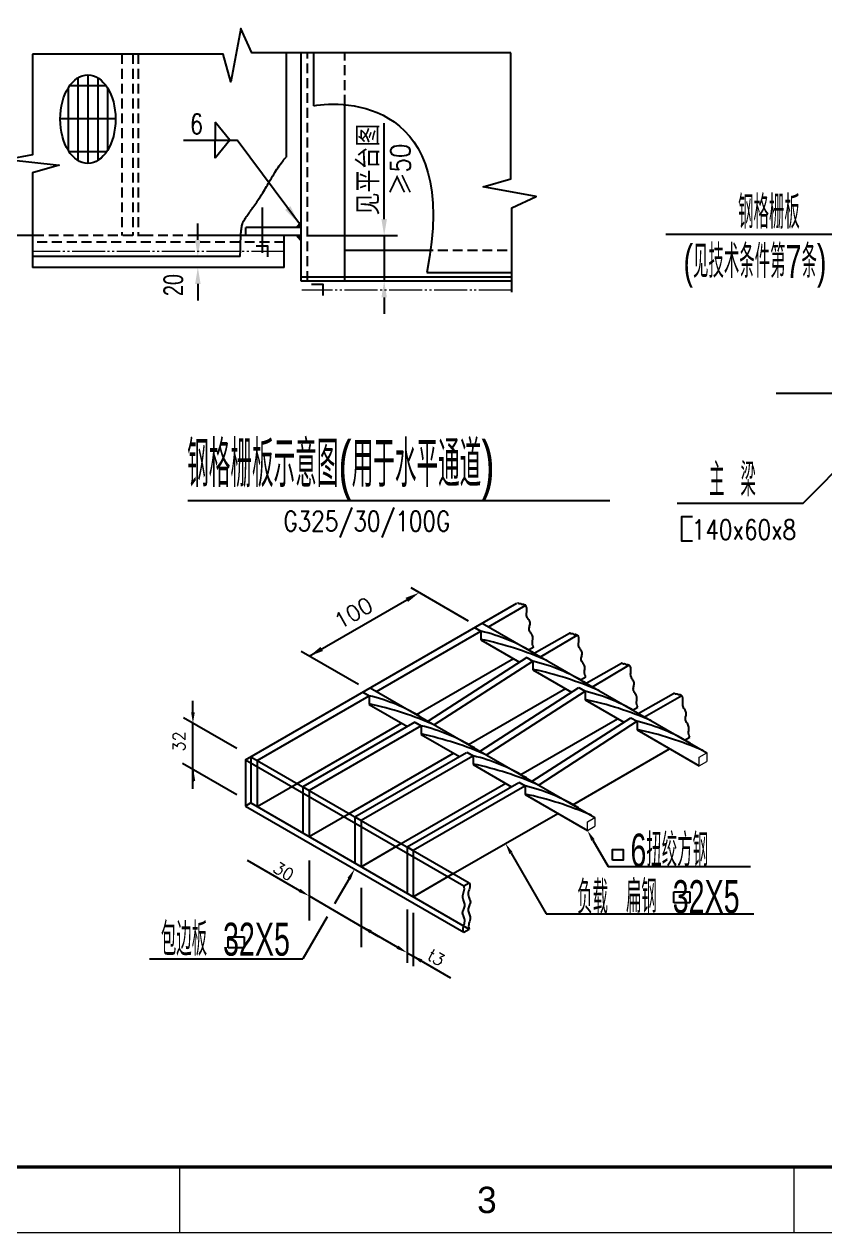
# Model space of a CAD drawing. Extents: x 148 to 221443, y -36682 to 6758.
# Drawn here: x 47564 to 49994, y -36458 to -32790 of the extents above; entities that cross this region are included whole.
import ezdxf
from ezdxf.enums import TextEntityAlignment as Align

# ---------------------------------------------------------------- set-up
doc = ezdxf.new("R2010")
doc.units = 0
doc.header["$LTSCALE"] = 10
doc.header["$MEASUREMENT"] = 0
for name, pattern in [('CENTERX2', [4, 2.5, -0.5, 0.5, -0.5]), ('HIDDENX2', [0.75, 0.5, -0.25]), ('PHANTOMS6', [13.6, 10, -0.8, 0.6, -0.8, 0.6, -0.8])]:
    doc.linetypes.add(name, pattern=pattern)
for name, color, linetype in [('2', 4, 'Continuous'), ('3', 255, 'Continuous'), ('9', 6, 'Continuous'), ('CENTER', 1, 'CENTERX2'), ('DIM', 4, 'Continuous')]:
    doc.layers.add(name, color=color, linetype=linetype)
doc.layers.add('2（细实线）', color=3, linetype='Continuous', lineweight=20)
doc.layers.add('图框层', color=7, linetype='Continuous', lineweight=15)
doc.styles.add('HZ', font='ROMS.SHX', dxfattribs={"width": 0.75, "bigfont": 'GBCBIG.SHX'})
doc.styles.add('SIMPLEX', font='simplex.shx')
doc.styles.get("Standard").update_dxf_attribs({"font": 'wison_e.shx', "width": 0.75, "bigfont": 'wison_c.shx'})
doc.styles.add('XW', font='ROMANS.shx', dxfattribs={"width": 0.85})
doc.dimstyles.new('DIM1', dxfattribs={"dimscale": 20, "dimtxt": 3, "dimasz": 2.5, "dimexe": 2, "dimexo": 0, "dimgap": 1, "dimtad": 0, "dimdec": 0, "dimzin": 0, "dimdsep": 46, "dimtxsty": 'Standard', "dimcen": 2, "dimclrd": 3, "dimclre": 3, "dimclrt": 3, "dimadec": 0, "dimazin": 0, "dimtfac": 0.666667, "dimtdec": 0, "dimtofl": 0, "dimtmove": 2, "dimatfit": 1, "dimfxl": 2, "dimtvp": 1.333333, "dimtolj": 1, "dimtzin": 0, "dimarcsym": 0})

# ---------------------------------------------------------------- blocks, each defined once
blk = doc.blocks.new('*D1919')
at = {"layer": 'Defpoints', "color": 0}
for p in [(47107.6, -30985.1), (47384.7, -33431.6), (47589.3, -33431.6)]:
    blk.add_point(p, dxfattribs=at)
at = {"layer": 'DIM', "color": 3, "lineweight": -2}
for p, q in [((47107.6, -30985.1), (47424.7, -30985.1)), ((47384.7, -31035.1), (47384.7, -33381.6)), ((47589.3, -33431.6), (47344.7, -33431.6))]:
    blk.add_line(p, q, dxfattribs=at)
at = {"layer": 'DIM', "color": 3}
for points in [[(47393, -31035.1), (47376.4, -31035.1), (47384.7, -30985.1)], [(47376.4, -33381.6), (47393, -33381.6), (47384.7, -33431.6)]]:
    blk.add_solid(points, dxfattribs=at)
at = {"layer": 'DIM', "color": 3, "insert": (47309.9, -32079), "char_height": 60, "attachment_point": 5, "rotation": 90}
blk.add_mtext('\\A1;600  1200', dxfattribs=at)
blk = doc.blocks.new('*D1942')
at = {"layer": 'Defpoints', "color": 0}
for p in [(48091.1, -33495), (48091.1, -33495), (48173.4, -33528.3)]:
    blk.add_point(p, dxfattribs=at)
at = {"layer": 'DIM', "color": 3, "lineweight": -2}
for p, q in [((48091.1, -33445), (48091.1, -33395)), ((48091.1, -33495), (48051.1, -33495)), ((48173.4, -33528.3), (48051.1, -33528.3)), ((48091.1, -33578.3), (48091.1, -33628.3))]:
    blk.add_line(p, q, dxfattribs=at)
at = {"layer": 'DIM', "color": 3}
for points in [[(48082.8, -33445), (48099.4, -33445), (48091.1, -33495)], [(48099.4, -33578.3), (48082.8, -33578.3), (48091.1, -33528.3)]]:
    blk.add_solid(points, dxfattribs=at)
at = {"layer": 'DIM', "color": 3, "insert": (48016.9, -33581.8), "char_height": 60, "attachment_point": 5, "rotation": 90}
blk.add_mtext('\\A1;20', dxfattribs=at)
blk = doc.blocks.new('a2')
for p, q in [((15522.42, 9706.74), (15522.42, 9716.74)), ((15615.59, 9706.74), (15615.59, 9716.74))]:
    blk.add_line(p, q)
at = {"layer": '图框层', "ltscale": 10}
blk.add_lwpolyline([(15311.09, 10126.74), (15905.09, 10126.74), (15905.09, 9706.74), (15311.09, 9706.74)], close=True, dxfattribs=at)
at = {"layer": '图框层', "ltscale": 10, "const_width": 0.5}
blk.add_lwpolyline([(15336.09, 10116.74), (15895.09, 10116.74), (15895.09, 9716.74), (15336.09, 9716.74)], close=True, dxfattribs=at)
at = {"style": 'HZ'}
blk.add_text('3', height=4, dxfattribs=at).set_placement((15569, 9711.74), align=Align.MIDDLE)

msp = doc.modelspace()

# ---------------------------------------------------------------- hatches: boundary and pattern name
h = msp.add_hatch()
h.set_pattern_fill('ANSI37', color=256, scale=16.666667, style=0)
h.set_pattern_definition([(225, (48947.2207, -25575.0857), (1.4731391, -1.4731391), []), (315, (48947.2207, -25575.0857), (1.4731391, 1.4731391), [])])
h.paths.add_polyline_path([(48403.4832, -33446.8365), (48403.4832, -33431.6334), (48390.7743, -33431.6334)])
h.paths.add_polyline_path([(48390.7743, -33406.6334), (48403.4832, -33406.6334), (48403.4832, -33391.188)])

# ---------------------------------------------------------------- linework, layer by layer
for p, q in [((48358.863, -32877.4312), (48358.863, -33193.5499)), ((48403.4832, -32877.4312), (48403.4832, -33569.0857)), ((48443.4832, -33037.3551), (48443.4832, -32877.4312)), ((48536.8165, -33475.7524), (48536.8165, -33034.8995)), ((48236.8165, -33431.6334), (48236.8165, -33406.6334)), ((48300.1499, -33406.6334), (48236.8165, -33406.6334)), ((48383.4832, -33406.6334), (48300.1499, -33406.6334)), ((48403.4832, -33406.6334), (48383.4832, -33406.6334)), ((48390.7743, -33406.6334), (48403.4832, -33391.188)), ((48403.4832, -33431.6334), (48221.5884, -33431.6334)), ((48353.4832, -33528.3), (48353.4832, -33431.6334)), ((48403.4832, -33446.8365), (48390.7743, -33431.6334)), ((48536.8165, -33556.5857), (48536.8165, -33475.7524)), ((48536.8165, -33475.7524), (48774.6711, -33475.7524)), ((48219.8846, -33494.9667), (47589.3153, -33494.9667)), ((48353.4832, -33528.3), (47589.3153, -33528.3)), ((48403.4832, -33556.5857), (49043.9969, -33556.5857)), ((48536.8165, -33569.0857), (48536.8165, -33556.5857)), ((48785.9374, -33544.0857), (49043.9969, -33544.0857)), ((48403.4832, -33569.0857), (49043.9969, -33569.0857)), ((48235.5204, -35022.6448), (49059.2668, -34547.0546)), ((48972.8405, -34618.8827), (49086.1494, -34553.4638)), ((48931.0585, -34621.0757), (48950.0503, -34632.0406)), ((48953.8487, -34607.9178), (49635.5933, -35001.5233)), ((48633.2855, -34814.9249), (48950.0503, -34632.0406)), ((48950.0503, -34632.0406), (48950.0503, -34658.3564)), ((48950.0503, -34658.3564), (49067.4674, -34726.1472)), ((49111.8016, -34699.112), (49218.7697, -34638.4832)), ((49130.7934, -34710.0769), (49242.5445, -34644.7245)), ((49094.3879, -34689.0582), (49110.1276, -34679.9708)), ((48754.833, -34885.1003), (49048.8076, -34715.374)), ((49089.0115, -34712.2699), (48789.5655, -34905.1532)), ((49106.7507, -34723.8951), (48808.5573, -34916.1181)), ((49089.0115, -34712.2699), (49108.0033, -34723.2348)), ((49108.0033, -34723.2348), (49108.0033, -34749.5506)), ((49269.7546, -34790.3062), (49376.7226, -34729.6774)), ((49288.7464, -34801.2711), (49398.9369, -34735.721)), ((49108.0033, -34749.5506), (49225.4203, -34817.3414)), ((49252.3408, -34780.2524), (49268.0806, -34771.165)), ((48614.2937, -34803.9599), (49296.0384, -35197.5654)), ((48912.7859, -34976.2945), (49206.7606, -34806.5681)), ((48947.5185, -34996.3473), (49246.9645, -34803.4641)), ((49246.9645, -34803.4641), (49265.9562, -34814.429)), ((48270.9405, -35024.1249), (48610.4954, -34828.0828)), ((48591.5036, -34817.1178), (48610.4954, -34828.0828)), ((48610.4954, -34828.0828), (48610.4954, -34854.3985)), ((48966.5103, -35007.3123), (49265.9562, -34814.429)), ((49265.9562, -34814.429), (49265.9562, -34840.7448)), ((49265.9562, -34840.7448), (49383.3733, -34908.5356)), ((49427.7076, -34881.5004), (49534.6756, -34820.8716)), ((49446.6993, -34892.4653), (49559.2593, -34827.2332)), ((48610.4954, -34854.3985), (48727.1478, -34921.7478)), ((49410.2938, -34871.4465), (49426.0335, -34862.3592)), ((48392.4879, -35094.3003), (48709.2527, -34911.4161)), ((48749.9725, -34908.6099), (48409.9016, -35104.3542)), ((48768.4483, -34919.2769), (48428.8934, -35115.3191)), ((48749.9725, -34908.6099), (48768.4483, -34919.2769)), ((48768.4483, -34919.2769), (48768.4483, -34945.5927)), ((49070.7389, -35067.4887), (49364.7135, -34897.7623)), ((49105.4714, -35087.5415), (49404.9174, -34894.6583)), ((49423.9092, -34905.6232), (49126.1362, -35099.4723)), ((49404.9174, -34894.6583), (49423.9092, -34905.6232)), ((49423.9092, -34905.6232), (49423.9092, -34931.939)), ((48768.4483, -34945.5927), (48885.0515, -35012.9136)), ((49423.9092, -34931.939), (49612.8032, -35040.997)), ((49568.2468, -34962.6407), (49583.9865, -34953.5534)), ((49228.6918, -35158.6829), (49522.6665, -34988.9565)), ((48235.5204, -35022.6448), (48898.0805, -35405.174)), ((48235.5204, -35022.6448), (48235.5204, -35162.9957)), ((48251.9487, -35013.16), (48914.5087, -35395.6892)), ((48550.4408, -35185.4945), (48867.2056, -35002.6103)), ((48567.8546, -35195.5483), (48906.6729, -35000.4644)), ((48925.6647, -35011.4293), (48586.8464, -35206.5133)), ((48907.4095, -34999.5062), (48926.4013, -35010.4711)), ((48926.4013, -35010.4711), (48926.4013, -35036.7869)), ((48926.4013, -35036.7869), (49043.0044, -35104.1078)), ((48708.3938, -35276.6887), (49025.1586, -35093.8045)), ((48725.8076, -35286.7425), (49064.6259, -35091.6586)), ((49083.6177, -35102.6235), (48744.7993, -35297.7074)), ((49065.3625, -35090.7004), (49084.3543, -35101.6653)), ((49084.3543, -35101.6653), (49084.3543, -35127.9811)), ((48409.9016, -35104.3542), (48428.8934, -35115.3191)), ((49084.3543, -35127.9811), (49273.2483, -35237.0391)), ((48235.5204, -35162.9957), (48898.0805, -35545.5249)), ((48567.8546, -35195.5483), (48586.8464, -35206.5133)), ((48866.3468, -35367.8829), (49183.1116, -35184.9986)), ((48725.8076, -35286.7425), (48744.7993, -35297.7074))]:
    msp.add_line(p, q)
at = {"color": 4, "linetype": 'PHANTOMS6', "lineweight": 0}
for p, q in [((48353.4832, -33479.9021), (47589.3153, -33479.9021)), ((49043.9969, -33597.1088), (48406.9342, -33597.1088))]:
    msp.add_line(p, q, dxfattribs=at)
at = {"color": 6, "lineweight": 0}
for p, q in [((49612.8032, -35014.6812), (49635.5933, -35001.5233)), ((49612.8032, -35040.997), (49612.8032, -35014.6812)), ((49612.8032, -35040.997), (49635.5933, -35027.8391)), ((49635.5933, -35001.5233), (49635.5933, -35027.8391)), ((49273.2483, -35210.7233), (49296.0384, -35197.5654)), ((49273.2483, -35237.0391), (49273.2483, -35210.7233)), ((49296.0384, -35197.5654), (49296.0384, -35223.8812)), ((49273.2483, -35237.0391), (49296.0384, -35223.8812))]:
    msp.add_line(p, q, dxfattribs=at)
for points in [[(48303.4832, -33496.5131), (48303.4832, -33463.291), (48268.363, -33463.291)], [(48470.8955, -33613.7199), (48470.8955, -33580.4978), (48435.7753, -33580.4978)]]:
    msp.add_lwpolyline(points)
for centre, radius, start, end in [((48823.1009, -35166.7735), 549.5957, 58.3117847, 76.6448125), ((48737.1859, -35663.7313), 1029.0295, 66.3618151, 78.0616321), ((48981.0538, -35257.9677), 549.5957, 58.3117847, 76.6448125), ((48895.1389, -35754.9255), 1029.0295, 66.3618151, 78.0616321), ((48483.5459, -35362.8157), 549.5957, 58.3117847, 76.6448125), ((49139.0068, -35349.1619), 549.5957, 58.3117847, 76.6448125), ((49053.0918, -35846.1197), 1029.0295, 66.3618151, 78.0616321), ((48397.631, -35859.7734), 1029.0295, 66.3618151, 78.0616321), ((48641.4989, -35454.0098), 549.5957, 58.3117847, 76.6448125), ((49296.9597, -35440.3561), 549.5957, 58.3117847, 76.6448125), ((48555.5839, -35950.9676), 1029.0295, 66.3618151, 78.0616321), ((49211.0448, -35937.3139), 1029.0295, 66.3618151, 78.0616321), ((48799.4518, -35545.204), 549.5957, 58.3117847, 76.6448125), ((48713.5369, -36042.1618), 1029.0295, 66.3618151, 78.0616321), ((48957.4048, -35636.3982), 549.5957, 58.3117847, 76.6448125), ((48871.4899, -36133.356), 1029.0295, 66.3618151, 78.0616321)]:
    msp.add_arc(centre, radius, start, end)
at = {"layer": '2', "color": 7, "linetype": 'Continuous'}
for p, q in [((47727.4476, -32952.5297), (47727.4476, -33203.8458)), ((47757.4476, -32943.6242), (47757.4476, -33212.7514)), ((47787.4476, -32952.5297), (47787.4476, -33203.8458)), ((47697.4476, -32984.1788), (47697.4476, -33172.1968)), ((47702.6783, -32976.2884), (47812.2169, -32976.2884)), ((47817.4476, -32984.1788), (47817.4476, -33172.1968)), ((47673.5976, -33076.2884), (47841.2977, -33076.2884)), ((48187.9089, -33141.6874), (48144.1742, -33087.073)), ((48144.1742, -33087.073), (48144.1742, -33141.6874)), ((48187.9089, -33141.6874), (48144.1742, -33196.3019)), ((48144.1742, -33196.3019), (48144.1742, -33141.6874)), ((47700.0479, -33176.2884), (47814.8474, -33176.2884))]:
    msp.add_line(p, q, dxfattribs=at)
at = {"layer": '2', "color": 3, "linetype": 'Continuous'}
for p, q in [((48656.494, -33331.6334), (48656.494, -33090.0691)), ((48047.7048, -33141.6874), (48210.5801, -33141.6874)), ((48399.3851, -33396.1684), (48210.5801, -33141.6874)), ((48656.494, -33381.6334), (48656.494, -33331.6334)), ((48423.4832, -33431.6334), (48696.494, -33431.6334)), ((48656.494, -33431.6334), (48656.494, -33569.0857)), ((50147.7736, -33428.3858), (49511.5006, -33428.3858)), ((48516.8165, -33569.0857), (48696.494, -33569.0857)), ((48656.494, -33619.0857), (48656.494, -33669.0857)), ((49927.0387, -34245.0072), (50114.7598, -34055.1705)), ((48060.6813, -34235.6598), (49341.0181, -34235.6598)), ((49927.0387, -34245.0072), (49545.8062, -34245.0072)), ((48912.5172, -34601.3937), (48738.7855, -34501.0897)), ((48429.1605, -34707.9791), (48725.1609, -34537.0832)), ((48578.5332, -34794.2194), (48404.8016, -34693.9154)), ((48076.2602, -34878.1316), (48076.2602, -34843.0709)), ((48209.2047, -34988.4817), (48047.6111, -34895.1856)), ((48076.2602, -35110.3742), (48076.2602, -34911.7262)), ((48209.2047, -35128.8326), (48044.7649, -35033.8933)), ((48076.2602, -35052.8236), (48076.2602, -35087.8843)), ((49290.0456, -35266.1329), (49336.4212, -35346.4578)), ((49041.5265, -35305.5346), (49148.0611, -35490.058)), ((48241.1969, -35327.4253), (48399.7996, -35418.9947)), ((48428.8934, -35328.1975), (48428.8934, -35510.2683)), ((49336.4212, -35346.4578), (49767.6429, -35346.4578)), ((48550.0031, -35383.3541), (48505.7706, -35459.9671)), ((48586.8464, -35410.8638), (48586.8464, -35590.731)), ((49535.1257, -35423.2283), (49583.9186, -35423.2283)), ((49535.1257, -35456.5567), (49535.1257, -35423.2283)), ((49583.9186, -35423.2283), (49583.9186, -35456.5567)), ((48428.8934, -35435.5845), (48639.3318, -35558.2624)), ((49583.9186, -35456.5567), (49535.1257, -35456.5567)), ((48483.0774, -35499.2728), (48409.3621, -35626.9515)), ((48725.8076, -35476.4499), (48725.8076, -35638.2814)), ((48744.7993, -35487.4149), (48744.7993, -35649.2463)), ((49148.0611, -35490.058), (49777.7967, -35490.058)), ((48586.8464, -35527.6653), (48696.7138, -35591.0973)), ((48182.7856, -35559.5603), (48231.5786, -35559.5603)), ((48182.7856, -35592.8887), (48182.7856, -35559.5603)), ((48231.5786, -35559.5603), (48231.5786, -35592.8887)), ((48615.3341, -35544.1127), (48637.5507, -35556.9394)), ((48231.5786, -35592.8887), (48182.7856, -35592.8887)), ((48725.8076, -35607.8946), (48744.7993, -35618.8595)), ((47944.2858, -35626.9515), (48409.3621, -35626.9515)), ((48744.7993, -35618.8595), (48857.9904, -35684.2104))]:
    msp.add_line(p, q, dxfattribs=at)
msp.add_lwpolyline([(49591.9729, -34285.052), (49558.5292, -34285.052), (49558.5292, -34357.971), (49591.9729, -34357.971)], dxfattribs=at)
at = {"layer": '2', "color": 3}
msp.add_lwpolyline([(49349.2194, -35326.9092), (49349.2194, -35294.8763), (49381.5709, -35294.8763), (49381.5709, -35326.9092)], close=True, dxfattribs=at)
at = {"layer": '2', "color": 6, "linetype": 'Continuous'}
msp.add_ellipse((47757.4476, -33078.1878), major_axis=(0, -134.5636), ratio=0.623188198, dxfattribs=at)
at = {"layer": '2', "color": 3, "linetype": 'Continuous'}
for points in [[(48371.6658, -33342.0239), (48355.6037, -33353.9407), (48399.3851, -33396.1684)], [(48648.1606, -33381.6334), (48664.8273, -33381.6334), (48656.494, -33431.6334)], [(48648.1606, -33619.0857), (48664.8273, -33619.0857), (48656.494, -33569.0857)], [(48721.5059, -34530.7526), (48728.8159, -34543.4138), (48763.1445, -34515.1533)], [(48463.4891, -34679.7187), (48470.7991, -34692.3798), (48429.1605, -34707.9791)], [(48070.6611, -34878.1316), (48081.8593, -34878.1316), (48076.2602, -34911.7262)], [(48071.9541, -35086.4182), (48083.1523, -35086.4182), (48077.5532, -35052.8236)], [(49285.1966, -35268.9324), (49294.8945, -35263.3333), (49273.2483, -35237.0391)], [(49036.6775, -35308.3341), (49046.3754, -35302.735), (49024.7292, -35276.4408)], [(48545.1542, -35380.5545), (48554.8521, -35386.1536), (48566.8005, -35354.2603)], [(48402.5992, -35414.1457), (48397.0001, -35423.8437), (48428.8934, -35435.792)], [(48618.7397, -35539.6137), (48613.1406, -35549.3116), (48586.8464, -35527.6653)], [(48699.5133, -35586.2483), (48693.9142, -35595.9462), (48725.8076, -35607.8946)], [(48772.2478, -35628.2416), (48766.6487, -35637.9395), (48740.3545, -35616.2932)]]:
    msp.add_solid(points, dxfattribs=at)
at = {"layer": '3', "linetype": 'HIDDENX2', "ltscale": 6}
for p, q in [((47860.1199, -32880.7854), (47860.1199, -33431.6334)), ((47893.4532, -32880.7854), (47893.4532, -33431.6334)), ((47910.1199, -32880.7854), (47910.1199, -33431.6334)), ((48423.4832, -33569.0857), (48423.4832, -32880.0563)), ((48536.8165, -33034.8995), (48536.8165, -32877.4312)), ((47938.4832, -33431.6334), (47589.3153, -33431.6334)), ((48353.4832, -33451.6334), (47589.3153, -33451.6334)), ((48090.4256, -33431.6334), (47938.4832, -33431.6334)), ((48774.6711, -33475.7524), (49043.9969, -33475.7524))]:
    msp.add_line(p, q, dxfattribs=at)
at = {"layer": '3', "ltscale": 6}
for p, q in [((48221.5884, -33431.6334), (48090.4256, -33431.6334)), ((48251.9487, -35013.16), (48251.9487, -35153.5109)), ((48270.9405, -35024.1249), (48270.9405, -35164.4758)), ((48270.9405, -35164.4758), (48392.4879, -35094.3003)), ((48409.9016, -35104.3542), (48409.9016, -35244.705)), ((48428.8934, -35115.3191), (48428.8934, -35255.6699)), ((48251.9487, -35153.5109), (48235.5204, -35162.9957)), ((48251.9487, -35153.5109), (48914.5087, -35536.0401)), ((48428.8934, -35255.6699), (48550.4408, -35185.4945)), ((48567.8546, -35195.5483), (48567.8546, -35335.8992)), ((48586.8464, -35206.5133), (48586.8464, -35346.8641)), ((48586.8464, -35346.8641), (48708.3938, -35276.6887)), ((48725.8076, -35286.7425), (48725.8076, -35427.0934)), ((48744.7993, -35297.7074), (48744.7993, -35438.0583)), ((48744.7993, -35438.0583), (48866.3468, -35367.8829))]:
    msp.add_line(p, q, dxfattribs=at)
at = {"layer": '3', "color": 1}
msp.add_lwpolyline([(49401.6858, -34736.2431), (49400.8394, -34736.293), (49400.0446, -34736.163), (49399.2939, -34735.8982), (49398.5798, -34735.5438), (49397.8948, -34735.145), (49397.2314, -34734.7467), (49396.582, -34734.3943), (49395.9391, -34734.1328), (49395.297, -34733.9945), (49394.658, -34733.9603), (49394.0262, -34733.9981), (49393.4055, -34734.0759), (49392.8001, -34734.1618), (49392.214, -34734.2237), (49391.6513, -34734.2296), (49391.1161, -34734.1475), (49390.6105, -34733.9557), (49390.1286, -34733.6739), (49389.6625, -34733.3321), (49389.2042, -34732.9603), (49388.746, -34732.5884), (49388.2798, -34732.2466), (49387.7979, -34731.9648), (49387.2923, -34731.773), (49386.7571, -34731.6909), (49386.1945, -34731.6968), (49385.6084, -34731.7587), (49385.003, -34731.8446), (49384.3823, -34731.9224), (49383.7504, -34731.9602), (49383.1114, -34731.926), (49382.4694, -34731.7877), (49381.8265, -34731.5262), (49381.1771, -34731.1738), (49380.5136, -34730.7756), (49379.8286, -34730.3767), (49379.1146, -34730.0223), (49378.3639, -34729.7575), (49377.5691, -34729.6275), (49376.7226, -34729.6774)], dxfattribs=at)
at = {"layer": '9', "linetype": 'Continuous'}
for p, q in [((48898.0805, -35405.174), (48914.5087, -35395.6892)), ((48898.0805, -35545.5249), (48914.5087, -35536.0401))]:
    msp.add_line(p, q, dxfattribs=at)
for points in [[(49040.6427, -32877.4312), (48255.2642, -32877.4312), (48221.6989, -32803.6397), (48191.49, -32964.6394), (48167.9942, -32880.7854), (47589.3153, -32880.7854)], [(47589.3153, -32880.7854), (47589.3153, -33186.936), (47513.5407, -33201.1335), (47669.8257, -33217.6975), (47589.3153, -33241.3602), (47589.3153, -33528.3)], [(49043.9969, -33602.9227), (49043.9969, -33347.0549), (49117.7884, -33313.4896), (48956.7887, -33283.2807), (49040.6428, -33259.7849), (49040.6428, -32877.4312)], [(49086.2591, -34553.5875), (49085.4004, -34553.6506), (49084.5915, -34553.5303), (49083.8255, -34553.2726), (49083.0952, -34552.9233), (49082.3939, -34552.5284), (49081.7144, -34552.1338), (49081.0498, -34551.7856), (49080.3932, -34551.5296), (49079.7393, -34551.3986), (49079.09, -34551.3733), (49078.449, -34551.421), (49077.82, -34551.5091), (49077.2065, -34551.6053), (49076.6124, -34551.6767), (49076.0412, -34551.691), (49075.4966, -34551.6155), (49074.9805, -34551.4282), (49074.487, -34551.1492), (49074.0087, -34550.809), (49073.5379, -34550.4383), (49073.0672, -34550.0675), (49072.5889, -34549.7273), (49072.0954, -34549.4483), (49071.5792, -34549.261), (49071.0346, -34549.1855), (49070.4634, -34549.1998), (49069.8693, -34549.2713), (49069.2559, -34549.3674), (49068.6268, -34549.4556), (49067.9858, -34549.5033), (49067.3365, -34549.4779), (49066.6826, -34549.347), (49066.026, -34549.091), (49065.3614, -34548.7427), (49064.682, -34548.3482), (49063.9806, -34547.9533), (49063.2504, -34547.604), (49062.4843, -34547.3462), (49061.6754, -34547.2259), (49060.8167, -34547.289)], [(49110.1276, -34679.9708), (49108.0797, -34676.2817), (49106.9501, -34672.4366), (49106.5199, -34668.4991), (49106.5706, -34664.5326), (49106.8835, -34660.6006), (49107.2398, -34656.7667), (49107.421, -34653.0944), (49107.2084, -34649.6472), (49106.445, -34646.4695), (49105.2215, -34643.5297), (49103.6902, -34640.777), (49102.0034, -34638.1609), (49100.3136, -34635.6304), (49098.773, -34633.1351), (49097.534, -34630.6241), (49096.749, -34628.0468), (49096.5196, -34625.3657), (49096.745, -34622.5968), (49097.2736, -34619.7695), (49097.9538, -34616.9128), (49098.6339, -34614.0561), (49099.1625, -34611.2288), (49099.3879, -34608.4599), (49099.1585, -34605.7788), (49098.3735, -34603.2015), (49097.1345, -34600.6905), (49095.5939, -34598.1952), (49093.9041, -34595.6647), (49092.2173, -34593.0486), (49090.686, -34590.2959), (49089.4625, -34587.3561), (49088.6991, -34584.1784), (49088.4865, -34580.7312), (49088.6677, -34577.0589), (49089.024, -34573.225), (49089.3369, -34569.293), (49089.3876, -34565.3265), (49088.9574, -34561.389), (49087.8278, -34557.5439), (49085.7799, -34553.8548)], [(49244.2121, -34644.7817), (49243.3534, -34644.8448), (49242.5445, -34644.7245), (49241.7784, -34644.4668), (49241.0482, -34644.1175), (49240.3468, -34643.7226), (49239.6674, -34643.328), (49239.0028, -34642.9798), (49238.3462, -34642.7237), (49237.6923, -34642.5928), (49237.043, -34642.5674), (49236.402, -34642.6151), (49235.7729, -34642.7033), (49235.1595, -34642.7994), (49234.5654, -34642.8709), (49233.9942, -34642.8852), (49233.4496, -34642.8097), (49232.9334, -34642.6224), (49232.44, -34642.3434), (49231.9616, -34642.0032), (49231.4909, -34641.6325), (49231.0201, -34641.2617), (49230.5418, -34640.9215), (49230.0484, -34640.6425), (49229.5322, -34640.4552), (49228.9876, -34640.3797), (49228.4164, -34640.394), (49227.8223, -34640.4655), (49227.2088, -34640.5616), (49226.5798, -34640.6498), (49225.9388, -34640.6975), (49225.2895, -34640.6721), (49224.6356, -34640.5412), (49223.979, -34640.2851), (49223.3144, -34639.9369), (49222.6349, -34639.5423), (49221.9336, -34639.1475), (49221.2033, -34638.7982), (49220.4373, -34638.5404), (49219.6284, -34638.4201), (49218.7697, -34638.4832)], [(49268.0806, -34771.165), (49266.0327, -34767.4759), (49264.903, -34763.6308), (49264.4729, -34759.6933), (49264.5236, -34755.7268), (49264.8364, -34751.7948), (49265.1928, -34747.9609), (49265.374, -34744.2886), (49265.1613, -34740.8414), (49264.398, -34737.6637), (49263.1745, -34734.7238), (49261.6432, -34731.9712), (49259.9564, -34729.355), (49258.2665, -34726.8246), (49256.7259, -34724.3293), (49255.487, -34721.8183), (49254.7019, -34719.241), (49254.4726, -34716.5599), (49254.698, -34713.791), (49255.2266, -34710.9636), (49255.9067, -34708.107), (49256.5869, -34705.2503), (49257.1154, -34702.4229), (49257.3408, -34699.6541), (49257.1115, -34696.973), (49256.3265, -34694.3957), (49255.0875, -34691.8847), (49253.5469, -34689.3893), (49251.857, -34686.8589), (49250.1703, -34684.2428), (49248.6389, -34681.4901), (49247.4154, -34678.5503), (49246.6521, -34675.3726), (49246.4394, -34671.9254), (49246.6206, -34668.253), (49246.977, -34664.4192), (49247.2899, -34660.4872), (49247.3406, -34656.5207), (49246.9104, -34652.5831), (49245.7807, -34648.7381), (49243.7329, -34645.0489)], [(49426.0335, -34862.3592), (49423.9857, -34858.6701), (49422.856, -34854.825), (49422.4258, -34850.8875), (49422.4765, -34846.921), (49422.7894, -34842.989), (49423.1458, -34839.1551), (49423.3269, -34835.4828), (49423.1143, -34832.0355), (49422.3509, -34828.8578), (49421.1274, -34825.918), (49419.5961, -34823.1654), (49417.9094, -34820.5492), (49416.2195, -34818.0188), (49414.6789, -34815.5235), (49413.4399, -34813.0125), (49412.6549, -34810.4351), (49412.4256, -34807.7541), (49412.651, -34804.9852), (49413.1795, -34802.1578), (49413.8597, -34799.3012), (49414.5398, -34796.4445), (49415.0684, -34793.6171), (49415.2938, -34790.8483), (49415.0644, -34788.1672), (49414.2794, -34785.5899), (49413.0404, -34783.0789), (49411.4998, -34780.5835), (49409.81, -34778.0531), (49408.1232, -34775.4369), (49406.5919, -34772.6843), (49405.3684, -34769.7445), (49404.6051, -34766.5668), (49404.3924, -34763.1196), (49404.5736, -34759.4472), (49404.93, -34755.6133), (49405.2428, -34751.6814), (49405.2935, -34747.7149), (49404.8634, -34743.7773), (49403.7337, -34739.9322), (49401.6858, -34736.2431)], [(49560.118, -34827.1701), (49559.2593, -34827.2332), (49558.4504, -34827.1129), (49557.6844, -34826.8551), (49556.9541, -34826.5058), (49556.2528, -34826.1109), (49555.5733, -34825.7164), (49554.9087, -34825.3681), (49554.2521, -34825.1121), (49553.5982, -34824.9812), (49552.9489, -34824.9558), (49552.3079, -34825.0035), (49551.6789, -34825.0917), (49551.0654, -34825.1878), (49550.4713, -34825.2593), (49549.9001, -34825.2736), (49549.3555, -34825.1981), (49548.8393, -34825.0108), (49548.3459, -34824.7318), (49547.8676, -34824.3916), (49547.3968, -34824.0208), (49546.9261, -34823.6501), (49546.4477, -34823.3099), (49545.9543, -34823.0309), (49545.4381, -34822.8436), (49544.8935, -34822.7681), (49544.3223, -34822.7824), (49543.7282, -34822.8538), (49543.1148, -34822.9499), (49542.4857, -34823.0381), (49541.8447, -34823.0858), (49541.1954, -34823.0605), (49540.5415, -34822.9295), (49539.8849, -34822.6735), (49539.2203, -34822.3253), (49538.5409, -34821.9307), (49537.8395, -34821.5358), (49537.1093, -34821.1865), (49536.3432, -34820.9288), (49535.5343, -34820.8085), (49534.6756, -34820.8716)], [(49583.9865, -34953.5534), (49581.9386, -34949.8643), (49580.809, -34946.0192), (49580.3788, -34942.0816), (49580.4295, -34938.1151), (49580.7424, -34934.1832), (49581.0987, -34930.3493), (49581.2799, -34926.677), (49581.0673, -34923.2297), (49580.3039, -34920.052), (49579.0804, -34917.1122), (49577.5491, -34914.3596), (49575.8623, -34911.7434), (49574.1725, -34909.213), (49572.6319, -34906.7177), (49571.3929, -34904.2067), (49570.6079, -34901.6293), (49570.3785, -34898.9483), (49570.6039, -34896.1794), (49571.1325, -34893.352), (49571.8126, -34890.4954), (49572.4928, -34887.6387), (49573.0213, -34884.8113), (49573.2468, -34882.0424), (49573.0174, -34879.3614), (49572.2324, -34876.784), (49570.9934, -34874.273), (49569.4528, -34871.7777), (49567.7629, -34869.2473), (49566.0762, -34866.6311), (49564.5449, -34863.8785), (49563.3214, -34860.9387), (49562.558, -34857.761), (49562.3454, -34854.3137), (49562.5266, -34850.6414), (49562.8829, -34846.8075), (49563.1958, -34842.8756), (49563.2465, -34838.9091), (49562.8163, -34834.9715), (49561.6867, -34831.1264), (49559.6388, -34827.4373)], [(48914.5087, -35395.6892), (48915.9417, -35400.0713), (48916.3573, -35404.4307), (48916.0032, -35408.7443), (48915.1272, -35412.9894), (48913.9771, -35417.1431), (48912.8007, -35421.1826), (48911.8457, -35425.085), (48911.3598, -35428.8276), (48911.5206, -35432.395), (48912.2243, -35435.8025), (48913.2971, -35439.0729), (48914.5649, -35442.2291), (48915.8538, -35445.294), (48916.9899, -35448.2903), (48917.799, -35451.2409), (48918.1074, -35454.1687), (48917.7982, -35457.0927), (48916.9828, -35460.0167), (48915.8301, -35462.9406), (48914.5087, -35465.8646), (48913.1873, -35468.7886), (48912.0346, -35471.7126), (48911.2192, -35474.6365), (48910.91, -35477.5605), (48911.2183, -35480.4883), (48912.0275, -35483.4389), (48913.1636, -35486.4353), (48914.4525, -35489.5001), (48915.7203, -35492.6563), (48916.7931, -35495.9268), (48917.4968, -35499.3343), (48917.6576, -35502.9017), (48917.1717, -35506.6442), (48916.2167, -35510.5466), (48915.0402, -35514.5861), (48913.8902, -35518.7399), (48913.0142, -35522.985), (48912.6601, -35527.2986), (48913.0757, -35531.6579), (48914.5087, -35536.0401)], [(48898.0805, -35545.5249), (48896.6475, -35541.1427), (48896.2319, -35536.7834), (48896.586, -35532.4698), (48897.4619, -35528.2247), (48898.612, -35524.071), (48899.7885, -35520.0315), (48900.7435, -35516.129), (48901.2294, -35512.3865), (48901.0686, -35508.8191), (48900.3648, -35505.4116), (48899.2921, -35502.1412), (48898.0242, -35498.9849), (48896.7353, -35495.9201), (48895.5993, -35492.9238), (48894.7901, -35489.9732), (48894.4817, -35487.0454), (48894.791, -35484.1214), (48895.6063, -35481.1974), (48896.7591, -35478.2734), (48898.0805, -35475.3495), (48899.4019, -35472.4255), (48900.5546, -35469.5015), (48901.3699, -35466.5775), (48901.6792, -35463.6536), (48901.3708, -35460.7258), (48900.5616, -35457.7751), (48899.4256, -35454.7788), (48898.1367, -35451.714), (48896.8689, -35448.5578), (48895.7961, -35445.2873), (48895.0924, -35441.8798), (48894.9316, -35438.3124), (48895.4174, -35434.5699), (48896.3725, -35430.6674), (48897.5489, -35426.6279), (48898.699, -35422.4742), (48899.575, -35418.2291), (48899.929, -35413.9155), (48899.5135, -35409.5562), (48898.0805, -35405.174)]]:
    msp.add_lwpolyline(points, dxfattribs=at)
msp.add_open_spline([(48443.4832, -33037.3551), (48531.2848, -33022.166), (48890.435, -33015.4854), (48785.9374, -33544.0857)], degree=3, dxfattribs=at)
at = {"layer": '9'}
msp.add_open_spline([(48219.8846, -33494.9667), (48220.0252, -33488.255), (48220.1685, -33474.7511), (48220.6418, -33452.6756), (48220.9413, -33443.6693), (48221.7632, -33427.9648), (48222.2872, -33421.2717), (48223.3206, -33411.789), (48223.7885, -33408.4304), (48224.7377, -33402.7914), (48225.2175, -33400.5123), (48226.1207, -33396.8322), (48226.5417, -33395.4308), (48227.0687, -33393.8838), (48227.2059, -33393.5041), (48227.4609, -33392.8333), (48227.5791, -33392.537), (48227.8008, -33392.0058), (48227.8999, -33391.7768), (48228.1487, -33391.2245), (48228.2936, -33390.9131), (48228.7965, -33389.8717), (48229.2232, -33389.0342), (48230.7083, -33386.2989), (48232.0027, -33384.0863), (48235.3438, -33378.7992), (48237.3895, -33375.7267), (48242.2072, -33368.7719), (48244.9784, -33364.8904), (48251.1586, -33356.3277), (48254.5673, -33351.6465), (48261.8913, -33341.4442), (48265.8067, -33335.9227), (48270.6853, -33328.774), (48271.4871, -33327.5909), (48272.8693, -33325.5343), (48273.4455, -33324.6721), (48274.5831, -33322.96), (48275.1469, -33322.1065), (48276.8242, -33319.554), (48277.9232, -33317.863), (48281.1665, -33312.8238), (48283.2571, -33309.5094), (48289.3421, -33299.7137), (48293.1505, -33293.3804), (48300.4079, -33281.1466), (48303.8568, -33275.2458), (48312.0694, -33261.2303), (48316.6938, -33253.3745), (48325.7159, -33238.5897), (48330.1118, -33231.6607), (48338.9228, -33218.6083), (48343.3355, -33212.4845), (48349.2141, -33204.969), (48350.5496, -33203.3023), (48352.9556, -33200.3748), (48354.0198, -33199.1054), (48356.337, -33196.3974), (48357.6079, -33194.9475), (48358.863, -33193.5499)], degree=3, knots=[0.432700771, 0.432700771, 0.432700771, 0.432700771, 16.533175891, 16.533175891, 30.193877059, 30.193877059, 43.854578228, 43.854578228, 53.566317675, 53.566317675, 63.278057123, 63.278057123, 72.989796571, 72.989796571, 76.554973628, 76.554973628, 79.745547418, 79.745547418, 82.538838999, 82.538838999, 85.33213058, 85.33213058, 90.918713741, 90.918713741, 100.925040248, 100.925040248, 110.931366754, 110.931366754, 120.937693261, 120.937693261, 130.944019767, 130.944019767, 140.950346274, 140.950346274, 142.899735515, 142.899735515, 144.288091973, 144.288091973, 145.676448431, 145.676448431, 148.453161347, 148.453161347, 154.006587178, 154.006587178, 165.113438842, 165.113438842, 176.220290505, 176.220290505, 192.527971162, 192.527971162, 208.835651818, 208.835651818, 225.143332475, 225.143332475, 229.880831203, 229.880831203, 233.576165912, 233.576165912, 237.839000251, 237.839000251, 237.839000251, 237.839000251], dxfattribs=at)
at = {"layer": 'CENTER', "ltscale": 10}
for p, q in [((48286.8165, -33484.4441), (48286.8165, -33346.3242)), ((49846.0004, -33910.3397), (51200.8985, -33910.3397))]:
    msp.add_line(p, q, dxfattribs=at)

# ---------------------------------------------------------------- block references
at = {"layer": '2（细实线）', "xscale": 20, "yscale": 20, "zscale": 20}
msp.add_blockref('a2', (-262411.7048, -230592.8857), dxfattribs=at)

# ---------------------------------------------------------------- texts
at = {"layer": '2', "color": 3, "linetype": 'Continuous', "style": 'XW', "width": 0.8}
msp.add_text('6', height=60, dxfattribs=at).set_placement((48107.7015, -33092.7669), align=Align.MIDDLE_RIGHT)
at = {"layer": '2', "color": 3, "linetype": 'Continuous'}
for s, height, style, width, p in [('钢格栅板', 100, 'HZ', 0.65, (49730.4961, -33410.2802)), ('(见技术条件第7条)', 100, 'HZ', 0.65, (49564.7695, -33559.9051)), ('钢格栅板示意图(用于水平通道)', 140, 'HZ', 0.65, (48058.8224, -34194.8816)), ('主  梁', 100, 'HZ', 0.65, (49642.4665, -34222.7938)), ('G325/30/100G', 60, 'XW', 0.8, (48350.9382, -34328.2386)), ('140x60x8', 60, 'XW', 0.8, (49589.8603, -34354.0396)), ('6扭绞方钢', 100, 'HZ', 0.65, (49403.7487, -35346.4578)), ('负载', 100, 'HZ', 0.65, (49242.1462, -35490.058)), ('扁钢  32X5', 100, 'HZ', 0.65, (49390.1664, -35487.7281)), ('包边板  32X5', 100, 'HZ', 0.65, (47978.8542, -35616.9805))]:
    msp.add_text(s, height=height, dxfattribs=dict(at, style=style, width=width)).set_placement(p)
at = {"layer": '2', "color": 3, "linetype": 'Continuous', "style": 'SIMPLEX'}
for s, height, rotation, p in [('100', 47.36842, 30, (48563.159, -34576.9641)), ('32', 36.28219, 90, (48034.1103, -34966.835)), ('30', 36.28219, 330, (48351.5476, -35360.6226)), ('t3', 36.28219, 330, (48814.0049, -35622.4358))]:
    msp.add_text(s, height=height, rotation=rotation, dxfattribs=at).set_placement(p, align=Align.MIDDLE)
at = {"layer": '2', "color": 3, "linetype": 'Continuous', "insert": (48656.7165, -33231.2363), "char_height": 60, "attachment_point": 5, "rotation": 90, "style": 'XW'}
msp.add_mtext('\\A1;{\\fSimSun|b0|i0|c134|p54;见平台图\\P≥}50', dxfattribs=at)

# ---------------------------------------------------------------- dimensions: what is measured, and where the dimension line sits
at = {"layer": 'DIM'}
for base, p1, p2, angle, text, picture, middle in [((47384.6882, -33431.6334), (47107.6263, -30985.1221), (47589.3153, -33431.6334), 90, '600  1200', '*D1919', (47309.9172, -32078.9692)), ((48091.1072, -33494.9667), (48173.3993, -33528.3), (48091.1072, -33494.9667), 270, '20', '*D1942', (48016.9319, -33581.7536))]:
    dim = msp.add_linear_dim(base=base, p1=p1, p2=p2, angle=angle, text=text, dimstyle='DIM1', dxfattribs=at)
    dim.commit()
    dim.dimension.update_dxf_attribs({"geometry": picture, "text_midpoint": middle, "dimtype": 160})

doc.saveas('drawing.dxf')
